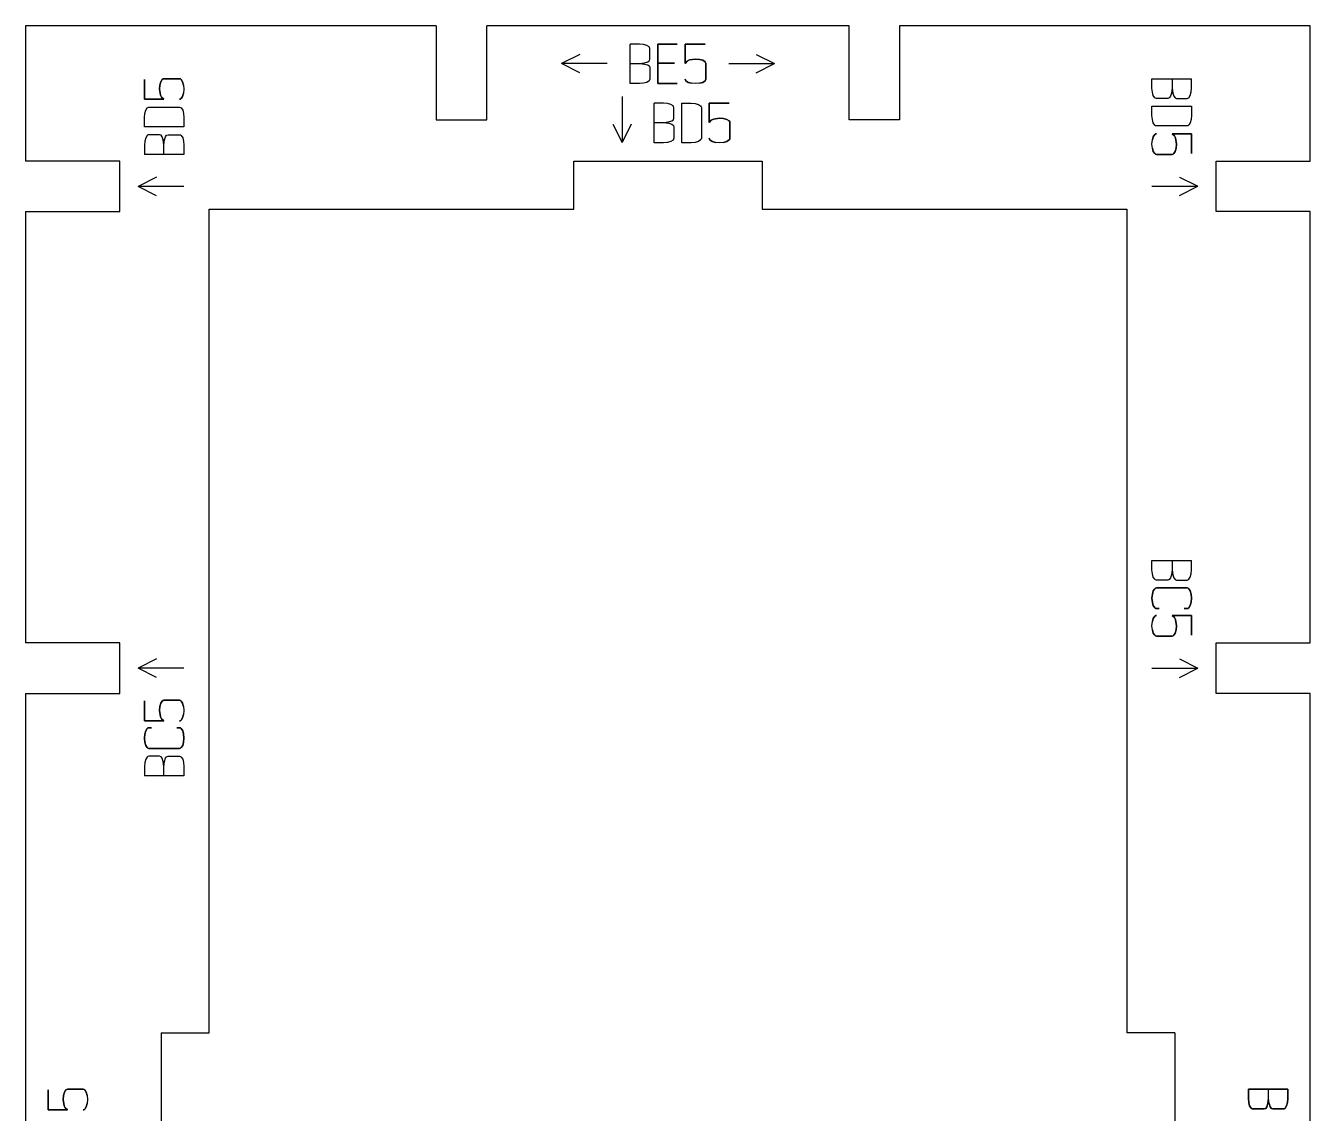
# Model space of a CAD drawing. Header units: millimetres. Extents: x 841 to 981, y -352 to -112.
# Drawn here: x 840.5 to 980.5, y -230.9 to -112.4 of the extents above; entities that cross this region are included whole.
import ezdxf

# ---------------------------------------------------------------- set-up
doc = ezdxf.new("R2010")
doc.units = ezdxf.units.MM
doc.layers.add('coding', color=2, linetype='Continuous')

msp = doc.modelspace()

# ---------------------------------------------------------------- linework, layer by layer
for p, q in [((840.53, -112.36), (840.53, -127.11)), ((885.28, -112.36), (840.53, -112.36)), ((885.28, -112.36), (885.28, -122.61)), ((890.78, -122.61), (890.78, -112.36)), ((930.28, -112.36), (890.78, -112.36)), ((930.28, -122.61), (930.28, -112.36)), ((980.53, -112.36), (935.78, -112.36)), ((935.78, -112.36), (935.78, -122.61)), ((980.53, -127.11), (980.53, -112.36)), ((885.28, -122.61), (890.78, -122.61)), ((935.78, -122.61), (930.28, -122.61)), ((850.78, -127.11), (840.53, -127.11)), ((850.78, -132.61), (850.78, -127.11)), ((900.28, -132.36), (900.28, -127.11)), ((900.28, -127.11), (920.78, -127.11)), ((920.78, -127.11), (920.78, -132.36)), ((970.28, -132.61), (970.28, -127.11)), ((970.28, -127.11), (980.53, -127.11)), ((840.53, -132.61), (850.78, -132.61)), ((840.53, -132.61), (840.53, -179.61)), ((860.53, -222.11), (860.53, -132.36)), ((860.53, -132.36), (900.28, -132.36)), ((920.78, -132.36), (960.53, -132.36)), ((960.53, -132.36), (960.53, -222.11)), ((980.53, -132.61), (970.28, -132.61)), ((980.53, -179.61), (980.53, -132.61)), ((850.78, -179.61), (840.53, -179.61)), ((850.78, -185.11), (850.78, -179.61)), ((970.28, -179.61), (980.53, -179.61)), ((970.28, -185.11), (970.28, -179.61)), ((840.53, -185.11), (840.53, -279.61)), ((840.53, -185.11), (850.78, -185.11)), ((980.53, -185.11), (970.28, -185.11)), ((980.53, -279.61), (980.53, -185.11)), ((855.28, -222.11), (860.53, -222.11)), ((855.28, -222.11), (855.28, -242.61)), ((965.78, -222.11), (960.53, -222.11)), ((965.78, -222.11), (965.78, -242.61))]:
    msp.add_line(p, q)
at = {"layer": 'coding'}
for p, q in [((907.43, -114.36), (906.41, -114.36)), ((906.41, -116.47), (906.41, -114.36)), ((907.86, -114.39), (907.43, -114.36)), ((908.22, -114.5), (907.86, -114.39)), ((908.47, -114.66), (908.22, -114.5)), ((908.53, -114.75), (908.47, -114.66)), ((908.55, -114.84), (908.53, -114.75)), ((909.41, -118.67), (909.41, -114.36)), ((909.41, -114.36), (911.54, -114.36)), ((911.54, -114.36), (909.41, -114.36)), ((909.41, -114.36), (909.41, -116.45)), ((912.41, -116.48), (912.41, -114.36)), ((912.41, -114.36), (914.58, -114.36)), ((914.58, -114.36), (912.41, -114.36)), ((912.41, -114.36), (912.41, -116.48)), ((900.91, -115.48), (898.91, -116.48)), ((908.32, -116.3), (908.5, -116.16)), ((908.5, -116.16), (908.55, -116.01)), ((908.55, -116.01), (908.55, -114.84)), ((912.86, -116.09), (912.63, -116.22)), ((912.63, -116.22), (912.86, -116.09)), ((913.53, -115.99), (912.86, -116.09)), ((912.86, -116.09), (913.53, -115.99)), ((913.97, -116.03), (913.53, -115.99)), ((913.53, -115.99), (913.97, -116.03)), ((914.33, -116.13), (913.97, -116.03)), ((913.97, -116.03), (914.33, -116.13)), ((914.57, -116.29), (914.33, -116.13)), ((914.33, -116.13), (914.57, -116.29)), ((920.15, -115.48), (922.15, -116.48)), ((903.91, -116.48), (898.91, -116.48)), ((900.91, -117.48), (898.91, -116.48)), ((906.41, -118.67), (906.41, -116.47)), ((906.41, -116.47), (907.43, -116.47)), ((907.43, -116.47), (907.98, -116.4)), ((907.43, -116.47), (907.99, -116.54)), ((907.98, -116.4), (908.32, -116.3)), ((907.99, -116.54), (908.32, -116.64)), ((908.32, -116.64), (908.5, -116.78)), ((908.5, -116.78), (908.55, -116.93)), ((908.55, -116.93), (908.55, -118.19)), ((909.41, -116.45), (911.24, -116.45)), ((911.24, -116.45), (909.41, -116.45)), ((909.41, -116.45), (909.41, -118.67)), ((912.63, -116.22), (912.41, -116.48)), ((912.41, -116.48), (912.63, -116.22)), ((914.63, -116.38), (914.57, -116.29)), ((914.57, -116.29), (914.63, -116.38)), ((914.65, -116.48), (914.63, -116.38)), ((914.63, -116.38), (914.65, -116.48)), ((914.65, -118.19), (914.65, -116.48)), ((914.65, -116.48), (914.65, -118.19)), ((917.15, -116.48), (922.15, -116.48)), ((920.15, -117.48), (922.15, -116.48)), ((853.48, -120.38), (853.48, -118.21)), ((853.48, -118.21), (853.48, -120.38)), ((855.15, -118.82), (855.11, -119.26)), ((855.11, -119.26), (855.15, -118.82)), ((855.25, -118.46), (855.15, -118.82)), ((855.15, -118.82), (855.25, -118.46)), ((855.41, -118.22), (855.25, -118.46)), ((855.25, -118.46), (855.41, -118.22)), ((855.5, -118.16), (855.41, -118.22)), ((855.41, -118.22), (855.5, -118.16)), ((855.59, -118.14), (855.5, -118.16)), ((855.5, -118.16), (855.59, -118.14)), ((857.3, -118.14), (855.59, -118.14)), ((855.59, -118.14), (857.3, -118.14)), ((857.4, -118.16), (857.3, -118.14)), ((857.3, -118.14), (857.4, -118.16)), ((857.49, -118.22), (857.4, -118.16)), ((857.4, -118.16), (857.49, -118.22)), ((857.64, -118.46), (857.49, -118.22)), ((857.49, -118.22), (857.64, -118.46)), ((857.75, -118.82), (857.64, -118.46)), ((857.64, -118.46), (857.75, -118.82)), ((857.75, -118.82), (857.78, -119.26)), ((907.43, -118.67), (906.41, -118.67)), ((907.86, -118.63), (907.43, -118.67)), ((908.22, -118.53), (907.86, -118.63)), ((908.47, -118.37), (908.22, -118.53)), ((908.53, -118.28), (908.47, -118.37)), ((908.55, -118.19), (908.53, -118.28)), ((909.41, -118.67), (911.54, -118.67)), ((911.54, -118.67), (909.41, -118.67)), ((912.43, -118.28), (912.41, -118.19)), ((912.41, -118.19), (912.43, -118.28)), ((912.49, -118.37), (912.43, -118.28)), ((912.43, -118.28), (912.49, -118.37)), ((912.73, -118.53), (912.49, -118.37)), ((912.49, -118.37), (912.73, -118.53)), ((913.09, -118.63), (912.73, -118.53)), ((912.73, -118.53), (913.09, -118.63)), ((913.53, -118.67), (913.09, -118.63)), ((913.97, -118.63), (913.53, -118.67)), ((913.97, -118.63), (914.33, -118.53)), ((914.33, -118.53), (913.97, -118.63)), ((914.33, -118.53), (914.57, -118.37)), ((914.57, -118.37), (914.33, -118.53)), ((914.57, -118.37), (914.63, -118.28)), ((914.63, -118.28), (914.57, -118.37)), ((914.63, -118.28), (914.65, -118.19)), ((914.65, -118.19), (914.63, -118.28)), ((963.28, -118.14), (965.48, -118.14)), ((963.28, -119.15), (963.28, -118.14)), ((965.48, -118.14), (965.48, -119.15)), ((965.48, -118.14), (967.59, -118.14)), ((967.59, -119.15), (967.59, -118.14)), ((855.59, -120.38), (853.48, -120.38)), ((853.48, -120.38), (855.59, -120.38)), ((855.11, -119.26), (855.21, -119.93)), ((855.21, -119.93), (855.11, -119.26)), ((855.21, -119.93), (855.34, -120.16)), ((855.34, -120.16), (855.21, -119.93)), ((855.34, -120.16), (855.59, -120.38)), ((855.59, -120.38), (855.34, -120.16)), ((857.4, -120.36), (857.3, -120.38)), ((857.3, -120.38), (857.4, -120.36)), ((857.49, -120.3), (857.4, -120.36)), ((857.4, -120.36), (857.49, -120.3)), ((857.64, -120.06), (857.49, -120.3)), ((857.49, -120.3), (857.64, -120.06)), ((857.75, -119.7), (857.64, -120.06)), ((857.64, -120.06), (857.75, -119.7)), ((857.78, -119.26), (857.75, -119.7)), ((905.53, -120.07), (905.53, -125.07)), ((963.32, -119.59), (963.28, -119.15)), ((963.42, -119.95), (963.32, -119.59)), ((963.58, -120.2), (963.42, -119.95)), ((963.67, -120.26), (963.58, -120.2)), ((963.76, -120.28), (963.67, -120.26)), ((965.02, -120.28), (963.76, -120.28)), ((965.17, -120.22), (965.02, -120.28)), ((965.31, -120.05), (965.17, -120.22)), ((965.41, -119.71), (965.31, -120.05)), ((965.48, -119.15), (965.41, -119.71)), ((965.48, -119.15), (965.55, -119.71)), ((965.55, -119.71), (965.65, -120.05)), ((965.65, -120.05), (965.79, -120.22)), ((965.79, -120.22), (965.94, -120.28)), ((965.94, -120.28), (967.11, -120.28)), ((967.11, -120.28), (967.2, -120.26)), ((967.2, -120.26), (967.29, -120.2)), ((967.29, -120.2), (967.45, -119.95)), ((967.45, -119.95), (967.56, -119.58)), ((967.56, -119.58), (967.59, -119.15)), ((853.51, -121.93), (853.62, -121.56)), ((853.62, -121.56), (853.78, -121.32)), ((853.78, -121.32), (853.86, -121.26)), ((853.86, -121.26), (853.96, -121.24)), ((853.96, -121.24), (857.3, -121.24)), ((857.3, -121.24), (857.4, -121.26)), ((857.4, -121.26), (857.49, -121.32)), ((857.49, -121.32), (857.65, -121.56)), ((857.65, -121.56), (857.75, -121.92)), ((910.05, -120.8), (909.03, -120.8)), ((909.03, -122.91), (909.03, -120.8)), ((910.48, -120.84), (910.05, -120.8)), ((910.84, -120.94), (910.48, -120.84)), ((911.09, -121.1), (910.84, -120.94)), ((911.15, -121.19), (911.09, -121.1)), ((911.18, -121.28), (911.15, -121.19)), ((911.18, -122.45), (911.18, -121.28)), ((912.03, -125.11), (912.03, -120.8)), ((912.03, -120.8), (913.05, -120.8)), ((913.05, -120.8), (913.48, -120.84)), ((913.48, -120.84), (913.85, -120.94)), ((913.85, -120.94), (914.09, -121.1)), ((914.09, -121.1), (914.15, -121.19)), ((914.15, -121.19), (914.17, -121.28)), ((914.17, -121.28), (914.17, -124.63)), ((915.03, -122.92), (915.03, -120.8)), ((915.03, -120.8), (917.2, -120.8)), ((917.2, -120.8), (915.03, -120.8)), ((915.03, -120.8), (915.03, -122.92)), ((963.28, -121.13), (967.59, -121.13)), ((963.28, -122.15), (963.28, -121.13)), ((967.59, -121.13), (967.59, -122.15)), ((853.48, -122.36), (853.51, -121.93)), ((853.48, -123.38), (853.48, -122.36)), ((857.75, -121.92), (857.78, -122.36)), ((857.78, -122.36), (857.78, -123.38)), ((904.53, -123.07), (905.53, -125.07)), ((906.53, -123.07), (905.53, -125.07)), ((909.03, -125.11), (909.03, -122.91)), ((909.03, -122.91), (910.05, -122.91)), ((910.05, -122.91), (910.6, -122.85)), ((910.05, -122.91), (910.61, -122.98)), ((910.6, -122.85), (910.94, -122.74)), ((910.61, -122.98), (910.94, -123.09)), ((910.94, -122.74), (911.12, -122.6)), ((910.94, -123.09), (911.12, -123.22)), ((911.12, -122.6), (911.18, -122.45)), ((915.25, -122.66), (915.03, -122.92)), ((915.03, -122.92), (915.25, -122.66)), ((915.48, -122.54), (915.25, -122.66)), ((915.25, -122.66), (915.48, -122.54)), ((916.15, -122.44), (915.48, -122.54)), ((915.48, -122.54), (916.15, -122.44)), ((916.59, -122.47), (916.15, -122.44)), ((916.15, -122.44), (916.59, -122.47)), ((916.95, -122.58), (916.59, -122.47)), ((916.59, -122.47), (916.95, -122.58)), ((917.2, -122.73), (916.95, -122.58)), ((916.95, -122.58), (917.2, -122.73)), ((917.26, -122.82), (917.2, -122.73)), ((917.2, -122.73), (917.26, -122.82)), ((917.28, -122.92), (917.26, -122.82)), ((917.26, -122.82), (917.28, -122.92)), ((917.28, -124.63), (917.28, -122.92)), ((917.28, -122.92), (917.28, -124.63)), ((963.32, -122.59), (963.28, -122.15)), ((963.42, -122.95), (963.32, -122.59)), ((963.58, -123.19), (963.42, -122.95)), ((963.67, -123.26), (963.58, -123.19)), ((967.29, -123.19), (967.2, -123.26)), ((967.45, -122.95), (967.29, -123.19)), ((967.56, -122.59), (967.45, -122.95)), ((967.59, -122.15), (967.56, -122.59)), ((857.78, -123.38), (853.48, -123.38)), ((853.62, -124.57), (853.51, -124.93)), ((853.78, -124.32), (853.62, -124.57)), ((853.86, -124.26), (853.78, -124.32)), ((853.96, -124.24), (853.86, -124.26)), ((855.12, -124.24), (853.96, -124.24)), ((855.28, -124.29), (855.12, -124.24)), ((855.42, -124.47), (855.28, -124.29)), ((855.52, -124.81), (855.42, -124.47)), ((855.65, -124.8), (855.76, -124.47)), ((855.76, -124.47), (855.89, -124.29)), ((855.89, -124.29), (856.05, -124.24)), ((856.05, -124.24), (857.3, -124.24)), ((857.3, -124.24), (857.4, -124.26)), ((857.4, -124.26), (857.49, -124.32)), ((857.49, -124.32), (857.65, -124.57)), ((857.65, -124.57), (857.75, -124.93)), ((911.12, -123.22), (911.18, -123.37)), ((911.18, -123.37), (911.18, -124.63)), ((963.32, -124.81), (963.42, -124.45)), ((963.42, -124.45), (963.32, -124.81)), ((963.42, -124.45), (963.58, -124.21)), ((963.58, -124.21), (963.42, -124.45)), ((963.58, -124.21), (963.67, -124.15)), ((963.67, -124.15), (963.58, -124.21)), ((963.76, -123.28), (963.67, -123.26)), ((963.67, -124.15), (963.76, -124.13)), ((963.76, -124.13), (963.67, -124.15)), ((967.11, -123.28), (963.76, -123.28)), ((965.73, -124.35), (965.48, -124.13)), ((965.48, -124.13), (967.59, -124.13)), ((967.59, -124.13), (965.48, -124.13)), ((965.48, -124.13), (965.73, -124.35)), ((965.86, -124.58), (965.73, -124.35)), ((965.73, -124.35), (965.86, -124.58)), ((965.96, -125.25), (965.86, -124.58)), ((965.86, -124.58), (965.96, -125.25)), ((967.2, -123.26), (967.11, -123.28)), ((967.59, -124.13), (967.59, -126.3)), ((967.59, -126.3), (967.59, -124.13)), ((853.51, -124.93), (853.48, -125.36)), ((853.48, -125.36), (853.48, -126.38)), ((855.59, -125.36), (855.52, -124.81)), ((855.59, -125.36), (855.65, -124.8)), ((855.59, -126.38), (855.59, -125.36)), ((857.75, -124.93), (857.78, -125.36)), ((857.78, -125.36), (857.78, -126.38)), ((910.05, -125.11), (909.03, -125.11)), ((910.48, -125.07), (910.05, -125.11)), ((910.84, -124.97), (910.48, -125.07)), ((911.09, -124.82), (910.84, -124.97)), ((911.15, -124.73), (911.09, -124.82)), ((911.18, -124.63), (911.15, -124.73)), ((913.05, -125.11), (912.03, -125.11)), ((913.49, -125.07), (913.05, -125.11)), ((913.85, -124.97), (913.49, -125.07)), ((914.09, -124.81), (913.85, -124.97)), ((914.15, -124.72), (914.09, -124.81)), ((914.17, -124.63), (914.15, -124.72)), ((915.05, -124.72), (915.03, -124.63)), ((915.03, -124.63), (915.05, -124.72)), ((915.11, -124.81), (915.05, -124.72)), ((915.05, -124.72), (915.11, -124.81)), ((915.35, -124.97), (915.11, -124.81)), ((915.11, -124.81), (915.35, -124.97)), ((915.71, -125.07), (915.35, -124.97)), ((915.35, -124.97), (915.71, -125.07)), ((916.15, -125.11), (915.71, -125.07)), ((916.59, -125.07), (916.15, -125.11)), ((916.59, -125.07), (916.95, -124.97)), ((916.95, -124.97), (916.59, -125.07)), ((916.95, -124.97), (917.2, -124.81)), ((917.2, -124.81), (916.95, -124.97)), ((917.2, -124.81), (917.26, -124.72)), ((917.26, -124.72), (917.2, -124.81)), ((917.26, -124.72), (917.28, -124.63)), ((917.28, -124.63), (917.26, -124.72)), ((963.28, -125.25), (963.32, -124.81)), ((963.32, -125.7), (963.28, -125.25)), ((963.32, -125.7), (963.42, -126.06)), ((963.42, -126.06), (963.32, -125.7)), ((965.82, -126.06), (965.92, -125.7)), ((965.92, -125.7), (965.82, -126.06)), ((965.92, -125.7), (965.96, -125.25)), ((965.96, -125.25), (965.92, -125.7)), ((855.59, -126.38), (853.48, -126.38)), ((857.78, -126.38), (855.59, -126.38)), ((963.42, -126.06), (963.58, -126.3)), ((963.58, -126.3), (963.42, -126.06)), ((963.58, -126.3), (963.67, -126.36)), ((963.67, -126.36), (963.58, -126.3)), ((963.67, -126.36), (963.76, -126.38)), ((963.76, -126.38), (963.67, -126.36)), ((963.76, -126.38), (965.48, -126.38)), ((965.48, -126.38), (963.76, -126.38)), ((965.48, -126.38), (965.57, -126.36)), ((965.57, -126.36), (965.48, -126.38)), ((965.57, -126.36), (965.66, -126.3)), ((965.66, -126.3), (965.57, -126.36)), ((965.66, -126.3), (965.82, -126.06)), ((965.82, -126.06), (965.66, -126.3)), ((854.78, -128.88), (852.78, -129.88)), ((857.78, -129.88), (852.78, -129.88)), ((854.78, -130.88), (852.78, -129.88)), ((963.28, -129.86), (968.28, -129.86)), ((966.28, -128.86), (968.28, -129.86)), ((966.28, -130.86), (968.28, -129.86)), ((963.28, -170.62), (965.48, -170.62)), ((963.28, -171.64), (963.28, -170.62)), ((965.48, -170.62), (965.48, -171.64)), ((965.48, -170.62), (967.59, -170.62)), ((967.59, -171.64), (967.59, -170.62)), ((963.32, -172.07), (963.28, -171.64)), ((963.42, -172.43), (963.32, -172.07)), ((965.41, -172.2), (965.31, -172.53)), ((965.48, -171.64), (965.41, -172.2)), ((965.48, -171.64), (965.55, -172.19)), ((965.55, -172.19), (965.65, -172.53)), ((967.45, -172.43), (967.56, -172.07)), ((967.56, -172.07), (967.59, -171.64)), ((963.58, -172.68), (963.42, -172.43)), ((963.67, -172.74), (963.58, -172.68)), ((963.76, -172.76), (963.67, -172.74)), ((965.02, -172.76), (963.76, -172.76)), ((965.17, -172.71), (965.02, -172.76)), ((965.31, -172.53), (965.17, -172.71)), ((965.65, -172.53), (965.79, -172.71)), ((965.79, -172.71), (965.94, -172.76)), ((965.94, -172.76), (967.11, -172.76)), ((967.11, -172.76), (967.2, -172.74)), ((967.2, -172.74), (967.29, -172.68)), ((967.29, -172.68), (967.45, -172.43)), ((963.28, -174.74), (963.32, -174.3)), ((963.32, -174.3), (963.28, -174.74)), ((963.32, -175.19), (963.28, -174.74)), ((963.28, -174.74), (963.32, -175.19)), ((963.32, -174.3), (963.42, -173.94)), ((963.42, -173.94), (963.32, -174.3)), ((963.42, -173.94), (963.58, -173.7)), ((963.58, -173.7), (963.42, -173.94)), ((963.58, -173.7), (963.67, -173.64)), ((963.67, -173.64), (963.58, -173.7)), ((963.67, -173.64), (963.76, -173.62)), ((963.76, -173.62), (963.67, -173.64)), ((963.76, -173.62), (967.11, -173.62)), ((967.11, -173.62), (963.76, -173.62)), ((967.11, -173.62), (967.21, -173.64)), ((967.21, -173.64), (967.11, -173.62)), ((967.21, -173.64), (967.3, -173.7)), ((967.3, -173.7), (967.21, -173.64)), ((967.3, -173.7), (967.45, -173.94)), ((967.45, -173.94), (967.3, -173.7)), ((967.45, -173.94), (967.56, -174.31)), ((967.56, -174.31), (967.45, -173.94)), ((967.56, -174.31), (967.59, -174.74)), ((967.59, -174.74), (967.56, -174.31)), ((967.59, -174.74), (967.56, -175.18)), ((967.56, -175.18), (967.59, -174.74)), ((963.42, -175.54), (963.32, -175.19)), ((963.32, -175.19), (963.42, -175.54)), ((963.58, -175.79), (963.42, -175.54)), ((963.42, -175.54), (963.58, -175.79)), ((963.67, -175.85), (963.58, -175.79)), ((963.58, -175.79), (963.67, -175.85)), ((963.76, -175.87), (963.67, -175.85)), ((963.67, -175.85), (963.76, -175.87)), ((964.07, -175.87), (963.76, -175.87)), ((963.76, -175.87), (964.07, -175.87)), ((967.11, -175.87), (966.8, -175.87)), ((966.8, -175.87), (967.11, -175.87)), ((967.2, -175.85), (967.11, -175.87)), ((967.11, -175.87), (967.2, -175.85)), ((967.29, -175.79), (967.2, -175.85)), ((967.2, -175.85), (967.29, -175.79)), ((967.45, -175.54), (967.29, -175.79)), ((967.29, -175.79), (967.45, -175.54)), ((967.56, -175.18), (967.45, -175.54)), ((967.45, -175.54), (967.56, -175.18)), ((963.28, -177.73), (963.32, -177.29)), ((963.32, -178.18), (963.28, -177.73)), ((963.32, -177.29), (963.42, -176.93)), ((963.42, -176.93), (963.32, -177.29)), ((963.42, -176.93), (963.58, -176.69)), ((963.58, -176.69), (963.42, -176.93)), ((963.58, -176.69), (963.67, -176.63)), ((963.67, -176.63), (963.58, -176.69)), ((963.67, -176.63), (963.76, -176.61)), ((963.76, -176.61), (963.67, -176.63)), ((965.73, -176.83), (965.48, -176.61)), ((965.48, -176.61), (967.59, -176.61)), ((967.59, -176.61), (965.48, -176.61)), ((965.48, -176.61), (965.73, -176.83)), ((965.86, -177.06), (965.73, -176.83)), ((965.73, -176.83), (965.86, -177.06)), ((965.96, -177.73), (965.86, -177.06)), ((965.86, -177.06), (965.96, -177.73)), ((965.92, -178.18), (965.96, -177.73)), ((965.96, -177.73), (965.92, -178.18)), ((967.59, -176.61), (967.59, -178.78)), ((967.59, -178.78), (967.59, -176.61)), ((963.32, -178.18), (963.42, -178.54)), ((963.42, -178.54), (963.32, -178.18)), ((963.42, -178.54), (963.58, -178.78)), ((963.58, -178.78), (963.42, -178.54)), ((963.58, -178.78), (963.67, -178.84)), ((963.67, -178.84), (963.58, -178.78)), ((963.67, -178.84), (963.76, -178.86)), ((963.76, -178.86), (963.67, -178.84)), ((963.76, -178.86), (965.48, -178.86)), ((965.48, -178.86), (963.76, -178.86)), ((965.48, -178.86), (965.57, -178.84)), ((965.57, -178.84), (965.48, -178.86)), ((965.57, -178.84), (965.66, -178.78)), ((965.66, -178.78), (965.57, -178.84)), ((965.66, -178.78), (965.82, -178.54)), ((965.82, -178.54), (965.66, -178.78)), ((965.82, -178.54), (965.92, -178.18)), ((965.92, -178.18), (965.82, -178.54)), ((854.78, -181.36), (852.78, -182.36)), ((966.28, -181.36), (968.28, -182.36)), ((857.78, -182.36), (852.78, -182.36)), ((854.78, -183.36), (852.78, -182.36)), ((963.28, -182.36), (968.28, -182.36)), ((966.28, -183.36), (968.28, -182.36)), ((853.48, -188.11), (853.48, -185.93)), ((853.48, -185.93), (853.48, -188.11)), ((855.25, -186.18), (855.15, -186.54)), ((855.15, -186.54), (855.25, -186.18)), ((855.41, -185.94), (855.25, -186.18)), ((855.25, -186.18), (855.41, -185.94)), ((855.5, -185.88), (855.41, -185.94)), ((855.41, -185.94), (855.5, -185.88)), ((855.59, -185.86), (855.5, -185.88)), ((855.5, -185.88), (855.59, -185.86)), ((857.3, -185.86), (855.59, -185.86)), ((855.59, -185.86), (857.3, -185.86)), ((857.4, -185.88), (857.3, -185.86)), ((857.3, -185.86), (857.4, -185.88)), ((857.49, -185.94), (857.4, -185.88)), ((857.4, -185.88), (857.49, -185.94)), ((857.64, -186.18), (857.49, -185.94)), ((857.49, -185.94), (857.64, -186.18)), ((857.75, -186.54), (857.64, -186.18)), ((857.64, -186.18), (857.75, -186.54)), ((855.15, -186.54), (855.11, -186.98)), ((855.11, -186.98), (855.15, -186.54)), ((855.11, -186.98), (855.21, -187.66)), ((855.21, -187.66), (855.11, -186.98)), ((857.75, -187.42), (857.64, -187.78)), ((857.64, -187.78), (857.75, -187.42)), ((857.75, -186.54), (857.78, -186.98)), ((857.78, -186.98), (857.75, -187.42)), ((855.59, -188.11), (853.48, -188.11)), ((853.48, -188.11), (855.59, -188.11)), ((853.62, -189.17), (853.78, -188.93)), ((853.78, -188.93), (853.62, -189.17)), ((853.78, -188.93), (853.86, -188.87)), ((853.86, -188.87), (853.78, -188.93)), ((853.86, -188.87), (853.96, -188.85)), ((853.96, -188.85), (853.86, -188.87)), ((853.96, -188.85), (854.26, -188.85)), ((854.26, -188.85), (853.96, -188.85)), ((855.21, -187.66), (855.34, -187.89)), ((855.34, -187.89), (855.21, -187.66)), ((855.34, -187.89), (855.59, -188.11)), ((855.59, -188.11), (855.34, -187.89)), ((857, -188.85), (857.3, -188.85)), ((857.3, -188.85), (857, -188.85)), ((857.4, -188.09), (857.3, -188.11)), ((857.3, -188.11), (857.4, -188.09)), ((857.3, -188.85), (857.4, -188.87)), ((857.4, -188.87), (857.3, -188.85)), ((857.49, -188.03), (857.4, -188.09)), ((857.4, -188.09), (857.49, -188.03)), ((857.4, -188.87), (857.49, -188.93)), ((857.49, -188.93), (857.4, -188.87)), ((857.64, -187.78), (857.49, -188.03)), ((857.49, -188.03), (857.64, -187.78)), ((857.49, -188.93), (857.65, -189.17)), ((857.65, -189.17), (857.49, -188.93)), ((853.48, -189.97), (853.51, -189.54)), ((853.51, -189.54), (853.48, -189.97)), ((853.51, -190.41), (853.48, -189.97)), ((853.48, -189.97), (853.51, -190.41)), ((853.51, -189.54), (853.62, -189.17)), ((853.62, -189.17), (853.51, -189.54)), ((857.65, -189.17), (857.75, -189.53)), ((857.75, -189.53), (857.65, -189.17)), ((857.75, -189.53), (857.78, -189.97)), ((857.78, -189.97), (857.75, -189.53)), ((857.78, -189.97), (857.75, -190.42)), ((857.75, -190.42), (857.78, -189.97)), ((853.62, -190.78), (853.51, -190.41)), ((853.51, -190.41), (853.62, -190.78)), ((853.77, -191.02), (853.62, -190.78)), ((853.62, -190.78), (853.77, -191.02)), ((853.86, -191.08), (853.77, -191.02)), ((853.77, -191.02), (853.86, -191.08)), ((853.96, -191.1), (853.86, -191.08)), ((853.86, -191.08), (853.96, -191.1)), ((857.3, -191.1), (853.96, -191.1)), ((853.96, -191.1), (857.3, -191.1)), ((857.4, -191.08), (857.3, -191.1)), ((857.3, -191.1), (857.4, -191.08)), ((857.49, -191.02), (857.4, -191.08)), ((857.4, -191.08), (857.49, -191.02)), ((857.65, -190.78), (857.49, -191.02)), ((857.49, -191.02), (857.65, -190.78)), ((857.75, -190.42), (857.65, -190.78)), ((857.65, -190.78), (857.75, -190.42)), ((853.51, -192.65), (853.48, -193.08)), ((853.48, -193.08), (853.48, -194.09)), ((853.62, -192.28), (853.51, -192.65)), ((853.78, -192.04), (853.62, -192.28)), ((853.86, -191.97), (853.78, -192.04)), ((853.96, -191.95), (853.86, -191.97)), ((855.12, -191.95), (853.96, -191.95)), ((855.28, -192.01), (855.12, -191.95)), ((855.42, -192.18), (855.28, -192.01)), ((855.52, -192.53), (855.42, -192.18)), ((855.59, -193.08), (855.52, -192.53)), ((855.59, -193.08), (855.65, -192.52)), ((855.59, -194.09), (855.59, -193.08)), ((855.65, -192.52), (855.76, -192.18)), ((855.76, -192.18), (855.89, -192.01)), ((855.89, -192.01), (856.05, -191.95)), ((856.05, -191.95), (857.3, -191.95)), ((857.3, -191.95), (857.4, -191.97)), ((857.4, -191.97), (857.49, -192.04)), ((857.49, -192.04), (857.65, -192.28)), ((857.65, -192.28), (857.75, -192.64)), ((857.75, -192.64), (857.78, -193.08)), ((857.78, -193.08), (857.78, -194.09)), ((855.59, -194.09), (853.48, -194.09)), ((857.78, -194.09), (855.59, -194.09)), ((842.98, -230.49), (842.98, -228.31)), ((842.98, -228.31), (842.98, -230.49)), ((844.65, -228.92), (844.61, -229.36)), ((844.61, -229.36), (844.65, -228.92)), ((844.61, -229.36), (844.71, -230.04)), ((844.71, -230.04), (844.61, -229.36)), ((844.75, -228.56), (844.65, -228.92)), ((844.65, -228.92), (844.75, -228.56)), ((844.91, -228.32), (844.75, -228.56)), ((844.75, -228.56), (844.91, -228.32)), ((845, -228.26), (844.91, -228.32)), ((844.91, -228.32), (845, -228.26)), ((845.09, -228.24), (845, -228.26)), ((845, -228.26), (845.09, -228.24)), ((846.8, -228.24), (845.09, -228.24)), ((845.09, -228.24), (846.8, -228.24)), ((846.9, -228.26), (846.8, -228.24)), ((846.8, -228.24), (846.9, -228.26)), ((846.99, -228.32), (846.9, -228.26)), ((846.9, -228.26), (846.99, -228.32)), ((847.14, -228.56), (846.99, -228.32)), ((846.99, -228.32), (847.14, -228.56)), ((847.25, -228.92), (847.14, -228.56)), ((847.14, -228.56), (847.25, -228.92)), ((847.25, -228.92), (847.28, -229.36)), ((847.28, -229.36), (847.25, -229.8)), ((973.78, -228.24), (975.98, -228.24)), ((973.78, -229.26), (973.78, -228.24)), ((978.09, -228.24), (973.78, -228.24)), ((973.78, -228.24), (973.78, -229.26)), ((973.82, -229.69), (973.78, -229.26)), ((973.78, -229.26), (973.82, -229.69)), ((975.91, -229.81), (975.98, -229.26)), ((975.98, -229.26), (975.98, -228.24)), ((975.98, -228.24), (978.09, -228.24)), ((976.05, -229.81), (975.98, -229.26)), ((978.06, -229.68), (978.09, -229.26)), ((978.09, -229.26), (978.06, -229.68)), ((978.09, -229.26), (978.09, -228.24)), ((978.09, -228.24), (978.09, -229.26)), ((845.09, -230.49), (842.98, -230.49)), ((842.98, -230.49), (845.09, -230.49)), ((844.71, -230.04), (844.84, -230.27)), ((844.84, -230.27), (844.71, -230.04)), ((844.84, -230.27), (845.09, -230.49)), ((845.09, -230.49), (844.84, -230.27)), ((846.9, -230.47), (846.8, -230.49)), ((846.8, -230.49), (846.9, -230.47)), ((846.99, -230.41), (846.9, -230.47)), ((846.9, -230.47), (846.99, -230.41)), ((847.14, -230.16), (846.99, -230.41)), ((846.99, -230.41), (847.14, -230.16)), ((847.25, -229.8), (847.14, -230.16)), ((847.14, -230.16), (847.25, -229.8)), ((973.92, -230.05), (973.82, -229.69)), ((973.82, -229.69), (973.92, -230.05)), ((974.08, -230.3), (973.92, -230.05)), ((973.92, -230.05), (974.08, -230.3)), ((974.17, -230.36), (974.08, -230.3)), ((974.08, -230.3), (974.17, -230.36)), ((974.26, -230.38), (974.17, -230.36)), ((974.17, -230.36), (974.26, -230.38)), ((975.52, -230.38), (974.26, -230.38)), ((974.26, -230.38), (975.52, -230.38)), ((975.67, -230.32), (975.52, -230.38)), ((975.52, -230.38), (975.67, -230.32)), ((975.81, -230.15), (975.67, -230.32)), ((975.67, -230.32), (975.81, -230.15)), ((975.91, -229.81), (975.81, -230.15)), ((975.81, -230.15), (975.91, -229.81)), ((976.05, -229.81), (976.15, -230.15)), ((976.15, -230.15), (976.05, -229.81)), ((976.15, -230.15), (976.29, -230.32)), ((976.29, -230.32), (976.15, -230.15)), ((976.29, -230.32), (976.44, -230.38)), ((976.44, -230.38), (976.29, -230.32)), ((976.44, -230.38), (977.61, -230.38)), ((977.61, -230.38), (976.44, -230.38)), ((977.61, -230.38), (977.7, -230.36)), ((977.7, -230.36), (977.61, -230.38)), ((977.7, -230.36), (977.79, -230.3)), ((977.79, -230.3), (977.7, -230.36)), ((977.79, -230.3), (977.95, -230.05)), ((977.95, -230.05), (977.79, -230.3)), ((977.95, -230.05), (978.06, -229.68)), ((978.06, -229.68), (977.95, -230.05))]:
    msp.add_line(p, q, dxfattribs=at)

doc.saveas('drawing.dxf')
